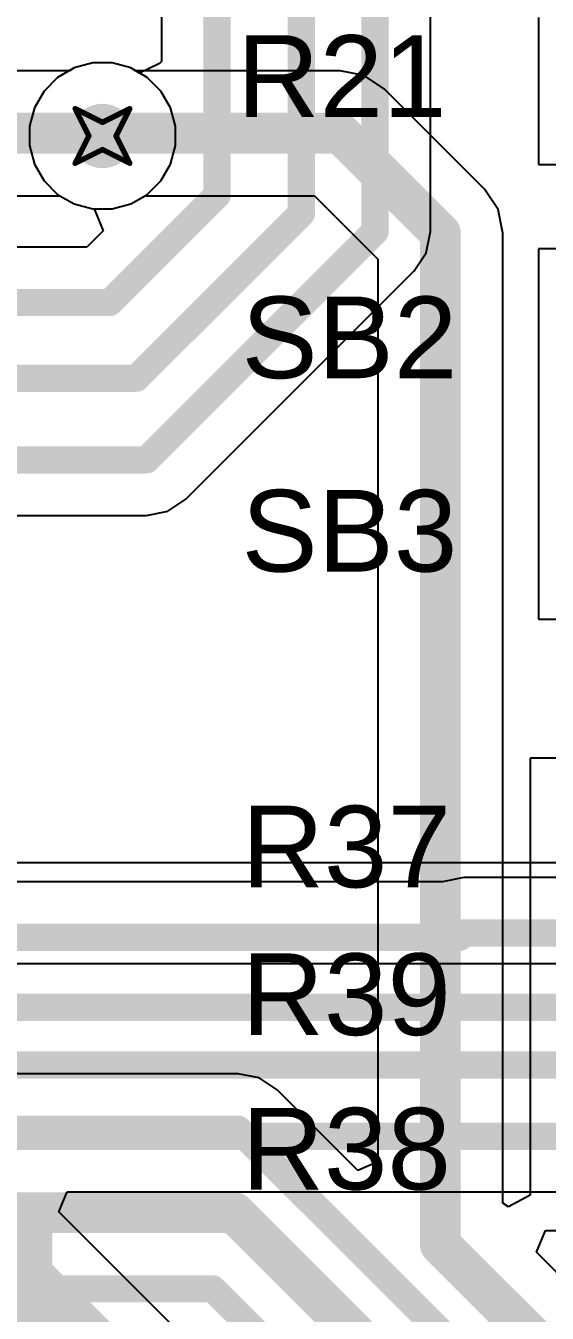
# Model space of a CAD drawing. Header units: inches. Extents: x -36 to 349, y -11 to 240.
# Drawn here: x 142.24 to 147.11, y 44.34 to 56.35 of the extents above; entities that cross this region are included whole.
import ezdxf

# ---------------------------------------------------------------- set-up
doc = ezdxf.new("R2010")
doc.units = ezdxf.units.IN
for name, color, linetype in [('Bottom Layer', 5, 'Continuous'), ('Drill Drawing', 1, 'Continuous'), ('Layer 1', 16, 'Continuous'), ('Layer 2', 76, 'Continuous'), ('Top Layer', 1, 'Continuous'), ('Top Overlay', 2, 'Continuous'), ('Via Holes', 16, 'Continuous')]:
    doc.layers.add(name, color=color, linetype=linetype)
doc.styles.add('Arial', font='', dxfattribs={"height": 0.2})
doc.styles.get('Arial').set_extended_font_data('Arial')

msp = doc.modelspace()

# ---------------------------------------------------------------- hatches: boundary and pattern name
at = {"layer": 'Bottom Layer'}
h = msp.add_hatch(color=5, dxfattribs=at)
edge = h.paths.add_edge_path()
edge.add_arc((142.96, 55.321), 0.3, 0, 360)
at = {"layer": 'Layer 1'}
h = msp.add_hatch(color=16, dxfattribs=at)
edge = h.paths.add_edge_path()
edge.add_arc((142.96, 55.321), 0.3, 0, 360)
msp.add_hatch(color=16, dxfattribs=at).paths.add_polyline_path([(131.086, 33.401), (142.494, 33.401), (142.494, 45.276), (131.086, 45.276)])
at = {"layer": 'Layer 2'}
h = msp.add_hatch(color=76, dxfattribs=at)
edge = h.paths.add_edge_path()
edge.add_arc((142.96, 55.321), 0.3, 0, 360)
at = {"layer": 'Top Layer'}
h = msp.add_hatch(color=1, dxfattribs=at)
edge = h.paths.add_edge_path()
edge.add_arc((142.96, 55.321), 0.3, 0, 360)
at = {"layer": 'Via Holes'}
h = msp.add_hatch(color=7, dxfattribs=at)
edge = h.paths.add_edge_path()
edge.add_arc((142.96, 55.321), 0.15, 0, 360)

# ---------------------------------------------------------------- linework, layer by layer
at = {"layer": 'Bottom Layer'}
for p, q in [((143.509, 71.617), (143.509, 56.015)), ((146.018, 54.429), (146.018, 60.816)), ((142.871, 56.002), (142.697, 55.956)), ((143.05, 56.002), (142.871, 56.002)), ((143.223, 55.956), (143.05, 56.002)), ((143.492, 55.996), (143.306, 55.908)), ((143.509, 56.015), (143.492, 55.996)), ((142.542, 55.866), (142.415, 55.739)), ((142.697, 55.956), (142.542, 55.866)), ((143.306, 55.908), (143.223, 55.956)), ((142.415, 55.739), (142.326, 55.584)), ((142.326, 55.584), (142.279, 55.411)), ((142.279, 55.411), (142.279, 55.232)), ((142.279, 55.232), (142.326, 55.058)), ((142.326, 55.058), (142.415, 54.903)), ((142.415, 54.903), (142.542, 54.776)), ((142.542, 54.776), (142.697, 54.687)), ((142.697, 54.687), (142.871, 54.64)), ((142.871, 54.64), (142.882, 54.64)), ((142.882, 54.64), (142.966, 54.437)), ((142.966, 54.437), (142.813, 54.285)), ((145.979, 54.231), (146.018, 54.429)), ((142.813, 54.285), (131.144, 54.285)), ((145.866, 54.063), (145.979, 54.231)), ((143.736, 51.932), (145.866, 54.063)), ((143.568, 51.82), (143.736, 51.932)), ((131.967, 51.781), (143.369, 51.781)), ((143.369, 51.781), (143.568, 51.82)), ((146.127, 48.362), (137.652, 48.362)), ((146.131, 48.364), (146.127, 48.362)), ((146.329, 48.404), (146.131, 48.364)), ((155.698, 48.404), (146.329, 48.404)), ((142.554, 45.284), (142.632, 45.472)), ((142.632, 45.472), (152.503, 45.472)), ((144.075, 43.763), (142.554, 45.284))]:
    msp.add_line(p, q, dxfattribs=at)
for points in [[(145.5, 54.429, 0.254, 0.254, 0), (145.5, 72.873, 0.254, 0.254, 0)], [(144.814, 54.598, 0.254, 0.254, 0), (144.814, 72.314, 0.254, 0.254, 0)], [(144.027, 54.766, 0.254, 0.254, 0), (144.027, 71.831, 0.254, 0.254, 0)], [(143.028, 53.767, 0.254, 0.254, 0), (144.027, 54.766, 0.254, 0.254, 0)], [(143.277, 53.061, 0.254, 0.254, 0), (144.814, 54.598, 0.254, 0.254, 0)], [(143.369, 52.299, 0.254, 0.254, 0), (145.5, 54.429, 0.254, 0.254, 0)], [(131.144, 53.767, 0.254, 0.254, 0), (143.028, 53.767, 0.254, 0.254, 0)], [(131.437, 53.061, 0.254, 0.254, 0), (143.277, 53.061, 0.254, 0.254, 0)], [(131.753, 52.299, 0.254, 0.254, 0), (143.369, 52.299, 0.254, 0.254, 0)], [(33.49, 47.844, 0.254, 0.254, 0), (146.287, 47.844, 0.254, 0.254, 0)], [(146.287, 47.844, 0.254, 0.254, 0), (146.329, 47.886, 0.254, 0.254, 0)], [(146.329, 47.886, 0.254, 0.254, 0), (156.143, 47.886, 0.254, 0.254, 0)], [(33.348, 47.192, 0.254, 0.254, 0), (156.727, 47.192, 0.254, 0.254, 0)], [(33.121, 46.653, 0.254, 0.254, 0), (153.177, 46.653, 0.254, 0.254, 0)], [(32.81, 45.989, 0.254, 0.254, 0), (152.717, 45.989, 0.254, 0.254, 0)], [(141.738, 45.276, 0.381, 0.381, 0), (143.913, 43.101, 0.381, 0.381, 0)]]:
    msp.add_lwpolyline(points, format="xyseb", dxfattribs=at)
for points in [[(143.963, 54.766, 0.127, 0.127, 1), (144.09, 54.766, 0.127, 0.127, 1)], [(143.963, 54.766, 0.127, 0.127, 1), (144.09, 54.766, 0.127, 0.127, 1)], [(144.751, 54.598, 0.127, 0.127, 1), (144.878, 54.598, 0.127, 0.127, 1)], [(144.751, 54.598, 0.127, 0.127, 1), (144.878, 54.598, 0.127, 0.127, 1)], [(145.437, 54.429, 0.127, 0.127, 1), (145.564, 54.429, 0.127, 0.127, 1)], [(145.437, 54.429, 0.127, 0.127, 1), (145.564, 54.429, 0.127, 0.127, 1)], [(142.964, 53.767, 0.127, 0.127, 1), (143.091, 53.767, 0.127, 0.127, 1)], [(142.964, 53.767, 0.127, 0.127, 1), (143.091, 53.767, 0.127, 0.127, 1)], [(143.214, 53.061, 0.127, 0.127, 1), (143.341, 53.061, 0.127, 0.127, 1)], [(143.214, 53.061, 0.127, 0.127, 1), (143.341, 53.061, 0.127, 0.127, 1)], [(143.306, 52.299, 0.127, 0.127, 1), (143.433, 52.299, 0.127, 0.127, 1)], [(143.306, 52.299, 0.127, 0.127, 1), (143.433, 52.299, 0.127, 0.127, 1)], [(146.223, 47.844, 0.127, 0.127, 1), (146.35, 47.844, 0.127, 0.127, 1)], [(146.223, 47.844, 0.127, 0.127, 1), (146.35, 47.844, 0.127, 0.127, 1)], [(146.265, 47.886, 0.127, 0.127, 1), (146.392, 47.886, 0.127, 0.127, 1)], [(146.265, 47.886, 0.127, 0.127, 1), (146.392, 47.886, 0.127, 0.127, 1)]]:
    msp.add_lwpolyline(points, format="xyseb", close=True, dxfattribs=at)
at = {"layer": 'Drill Drawing'}
for points in [[(142.706, 55.575, 0.0508, 0.0508, 0), (142.96, 55.448, 0.0508, 0.0508, 0)], [(142.706, 55.575, 0.0508, 0.0508, 0), (142.833, 55.321, 0.0508, 0.0508, 0)], [(142.96, 55.448, 0.0508, 0.0508, 0), (143.214, 55.575, 0.0508, 0.0508, 0)], [(143.087, 55.321, 0.0508, 0.0508, 0), (143.214, 55.575, 0.0508, 0.0508, 0)], [(142.706, 55.067, 0.0508, 0.0508, 0), (142.833, 55.321, 0.0508, 0.0508, 0)], [(143.087, 55.321, 0.0508, 0.0508, 0), (143.214, 55.067, 0.0508, 0.0508, 0)], [(142.706, 55.067, 0.0508, 0.0508, 0), (142.96, 55.194, 0.0508, 0.0508, 0)], [(142.96, 55.194, 0.0508, 0.0508, 0), (143.214, 55.067, 0.0508, 0.0508, 0)]]:
    msp.add_lwpolyline(points, format="xyseb", dxfattribs=at)
for points in [[(142.693, 55.575, 0.0254, 0.0254, 1), (142.719, 55.575, 0.0254, 0.0254, 1)], [(142.693, 55.575, 0.0254, 0.0254, 1), (142.719, 55.575, 0.0254, 0.0254, 1)], [(143.201, 55.575, 0.0254, 0.0254, 1), (143.227, 55.575, 0.0254, 0.0254, 1)], [(143.201, 55.575, 0.0254, 0.0254, 1), (143.227, 55.575, 0.0254, 0.0254, 1)], [(142.947, 55.448, 0.0254, 0.0254, 1), (142.973, 55.448, 0.0254, 0.0254, 1)], [(142.947, 55.448, 0.0254, 0.0254, 1), (142.973, 55.448, 0.0254, 0.0254, 1)], [(142.82, 55.321, 0.0254, 0.0254, 1), (142.846, 55.321, 0.0254, 0.0254, 1)], [(142.82, 55.321, 0.0254, 0.0254, 1), (142.846, 55.321, 0.0254, 0.0254, 1)], [(143.074, 55.321, 0.0254, 0.0254, 1), (143.1, 55.321, 0.0254, 0.0254, 1)], [(143.074, 55.321, 0.0254, 0.0254, 1), (143.1, 55.321, 0.0254, 0.0254, 1)], [(142.947, 55.194, 0.0254, 0.0254, 1), (142.973, 55.194, 0.0254, 0.0254, 1)], [(142.947, 55.194, 0.0254, 0.0254, 1), (142.973, 55.194, 0.0254, 0.0254, 1)], [(142.693, 55.067, 0.0254, 0.0254, 1), (142.719, 55.067, 0.0254, 0.0254, 1)], [(142.693, 55.067, 0.0254, 0.0254, 1), (142.719, 55.067, 0.0254, 0.0254, 1)], [(143.201, 55.067, 0.0254, 0.0254, 1), (143.227, 55.067, 0.0254, 0.0254, 1)], [(143.201, 55.067, 0.0254, 0.0254, 1), (143.227, 55.067, 0.0254, 0.0254, 1)]]:
    msp.add_lwpolyline(points, format="xyseb", close=True, dxfattribs=at)
at = {"layer": 'Layer 1'}
for p, q in [((142.871, 56.002), (142.697, 55.956)), ((143.05, 56.002), (142.871, 56.002)), ((143.223, 55.956), (143.05, 56.002)), ((142.542, 55.866), (142.415, 55.739)), ((142.697, 55.956), (142.542, 55.866)), ((143.378, 55.866), (143.223, 55.956)), ((143.505, 55.739), (143.378, 55.866)), ((142.415, 55.739), (142.326, 55.584)), ((143.595, 55.584), (143.505, 55.739)), ((142.326, 55.584), (142.279, 55.411)), ((143.641, 55.411), (143.595, 55.584)), ((142.279, 55.411), (142.279, 55.232)), ((143.641, 55.232), (143.641, 55.411)), ((142.279, 55.232), (142.326, 55.058)), ((143.595, 55.058), (143.641, 55.232)), ((142.326, 55.058), (142.415, 54.903)), ((143.505, 54.903), (143.595, 55.058)), ((142.415, 54.903), (142.542, 54.776)), ((143.378, 54.776), (143.505, 54.903)), ((142.542, 54.776), (142.697, 54.687)), ((143.223, 54.687), (143.378, 54.776)), ((142.697, 54.687), (142.871, 54.64)), ((143.05, 54.64), (143.223, 54.687)), ((142.871, 54.64), (143.05, 54.64))]:
    msp.add_line(p, q, dxfattribs=at)
at = {"layer": 'Layer 2'}
for p, q in [((155.951, 48.539), (126.069, 48.539)), ((126.069, 47.6), (155.522, 47.6))]:
    msp.add_line(p, q, dxfattribs=at)
at = {"layer": 'Top Layer'}
for p, q in [((147.024, 56.426), (147.024, 55.054)), ((142.871, 56.002), (142.697, 55.956)), ((143.05, 56.002), (142.871, 56.002)), ((143.223, 55.956), (143.05, 56.002)), ((142.651, 55.929), (135.62, 55.929)), ((142.697, 55.956), (142.651, 55.929)), ((143.269, 55.929), (143.223, 55.956)), ((145.176, 55.929), (143.269, 55.929)), ((145.399, 55.885), (145.176, 55.929)), ((145.588, 55.759), (145.399, 55.885)), ((146.522, 54.825), (145.588, 55.759)), ((147.024, 55.054), (147.268, 55.054)), ((146.648, 54.636), (146.522, 54.825)), ((135.861, 54.764), (142.563, 54.764)), ((142.563, 54.764), (142.697, 54.687)), ((142.697, 54.687), (142.871, 54.64)), ((143.05, 54.64), (143.223, 54.687)), ((143.223, 54.687), (143.357, 54.764)), ((143.357, 54.764), (144.935, 54.764)), ((144.935, 54.764), (145.527, 54.172)), ((142.871, 54.64), (143.05, 54.64)), ((146.692, 54.413), (146.648, 54.636)), ((146.692, 45.365), (146.692, 54.413)), ((145.527, 54.172), (145.527, 45.749)), ((147.268, 54.267), (147.024, 54.267)), ((147.024, 54.267), (147.024, 52.616)), ((147.024, 52.616), (147.024, 52.616)), ((147.024, 52.616), (147.024, 52.464)), ((147.024, 52.464), (147.024, 52.464)), ((147.024, 52.464), (147.024, 50.813)), ((147.024, 50.813), (147.286, 50.813)), ((148.173, 49.517), (146.948, 49.517)), ((146.948, 49.517), (146.948, 47.866)), ((146.948, 47.866), (146.948, 46.488)), ((144.224, 46.573), (138.652, 46.573)), ((144.422, 46.533), (144.224, 46.573)), ((144.59, 46.421), (144.422, 46.533)), ((146.948, 46.488), (146.948, 45.439)), ((145.339, 45.671), (144.59, 46.421)), ((145.527, 45.749), (145.339, 45.671)), ((146.948, 45.439), (146.745, 45.33)), ((146.745, 45.33), (146.692, 45.365)), ((147.005, 44.907), (147.089, 45.11)), ((147.089, 45.11), (148.472, 45.11)), ((147.37, 44.542), (147.005, 44.907))]:
    msp.add_line(p, q, dxfattribs=at)
for points in [[(135.62, 55.347, 0.381, 0.381, 0), (145.176, 55.347, 0.381, 0.381, 0)], [(145.176, 55.347, 0.381, 0.381, 0), (146.11, 54.413, 0.381, 0.381, 0)], [(146.11, 44.978, 0.381, 0.381, 0), (146.11, 54.413, 0.381, 0.381, 0)], [(124.14, 46.055, 0.254, 0.254, 0), (144.224, 46.055, 0.254, 0.254, 0)], [(144.224, 46.055, 0.254, 0.254, 0), (146.789, 43.49, 0.254, 0.254, 0)], [(123.698, 45.276, 0.381, 0.381, 0), (144.188, 45.276, 0.381, 0.381, 0)], [(144.188, 45.276, 0.381, 0.381, 0), (146.502, 42.961, 0.381, 0.381, 0)], [(146.11, 44.978, 0.381, 0.381, 0), (147.128, 43.96, 0.381, 0.381, 0)], [(122.78, 44.566, 0.254, 0.254, 0), (143.988, 44.566, 0.254, 0.254, 0)], [(143.988, 44.566, 0.254, 0.254, 0), (146.237, 42.316, 0.254, 0.254, 0)]]:
    msp.add_lwpolyline(points, format="xyseb", dxfattribs=at)
for points in [[(145.081, 55.347, 0.191, 0.191, 1), (145.271, 55.347, 0.191, 0.191, 1)], [(145.081, 55.347, 0.191, 0.191, 1), (145.271, 55.347, 0.191, 0.191, 1)], [(146.015, 54.413, 0.191, 0.191, 1), (146.205, 54.413, 0.191, 0.191, 1)], [(146.015, 54.413, 0.191, 0.191, 1), (146.205, 54.413, 0.191, 0.191, 1)], [(144.16, 46.055, 0.127, 0.127, 1), (144.287, 46.055, 0.127, 0.127, 1)], [(144.16, 46.055, 0.127, 0.127, 1), (144.287, 46.055, 0.127, 0.127, 1)], [(144.092, 45.276, 0.191, 0.191, 1), (144.283, 45.276, 0.191, 0.191, 1)], [(144.092, 45.276, 0.191, 0.191, 1), (144.283, 45.276, 0.191, 0.191, 1)], [(146.015, 44.978, 0.191, 0.191, 1), (146.205, 44.978, 0.191, 0.191, 1)], [(146.015, 44.978, 0.191, 0.191, 1), (146.205, 44.978, 0.191, 0.191, 1)], [(143.924, 44.566, 0.127, 0.127, 1), (144.051, 44.566, 0.127, 0.127, 1)], [(143.924, 44.566, 0.127, 0.127, 1), (144.051, 44.566, 0.127, 0.127, 1)]]:
    msp.add_lwpolyline(points, format="xyseb", close=True, dxfattribs=at)

# ---------------------------------------------------------------- texts
at = {"layer": 'Top Overlay', "style": 'Arial'}
for s, p in [('R21', (144.214, 55.499)), ('SB2', (144.256, 53.061)), ('SB3', (144.256, 51.257)), ('R37', (144.256, 48.311)), ('R39', (144.256, 46.933)), ('R38', (144.256, 45.492))]:
    msp.add_text(s, height=0.762, dxfattribs=at).set_placement(p)

doc.saveas('drawing.dxf')
